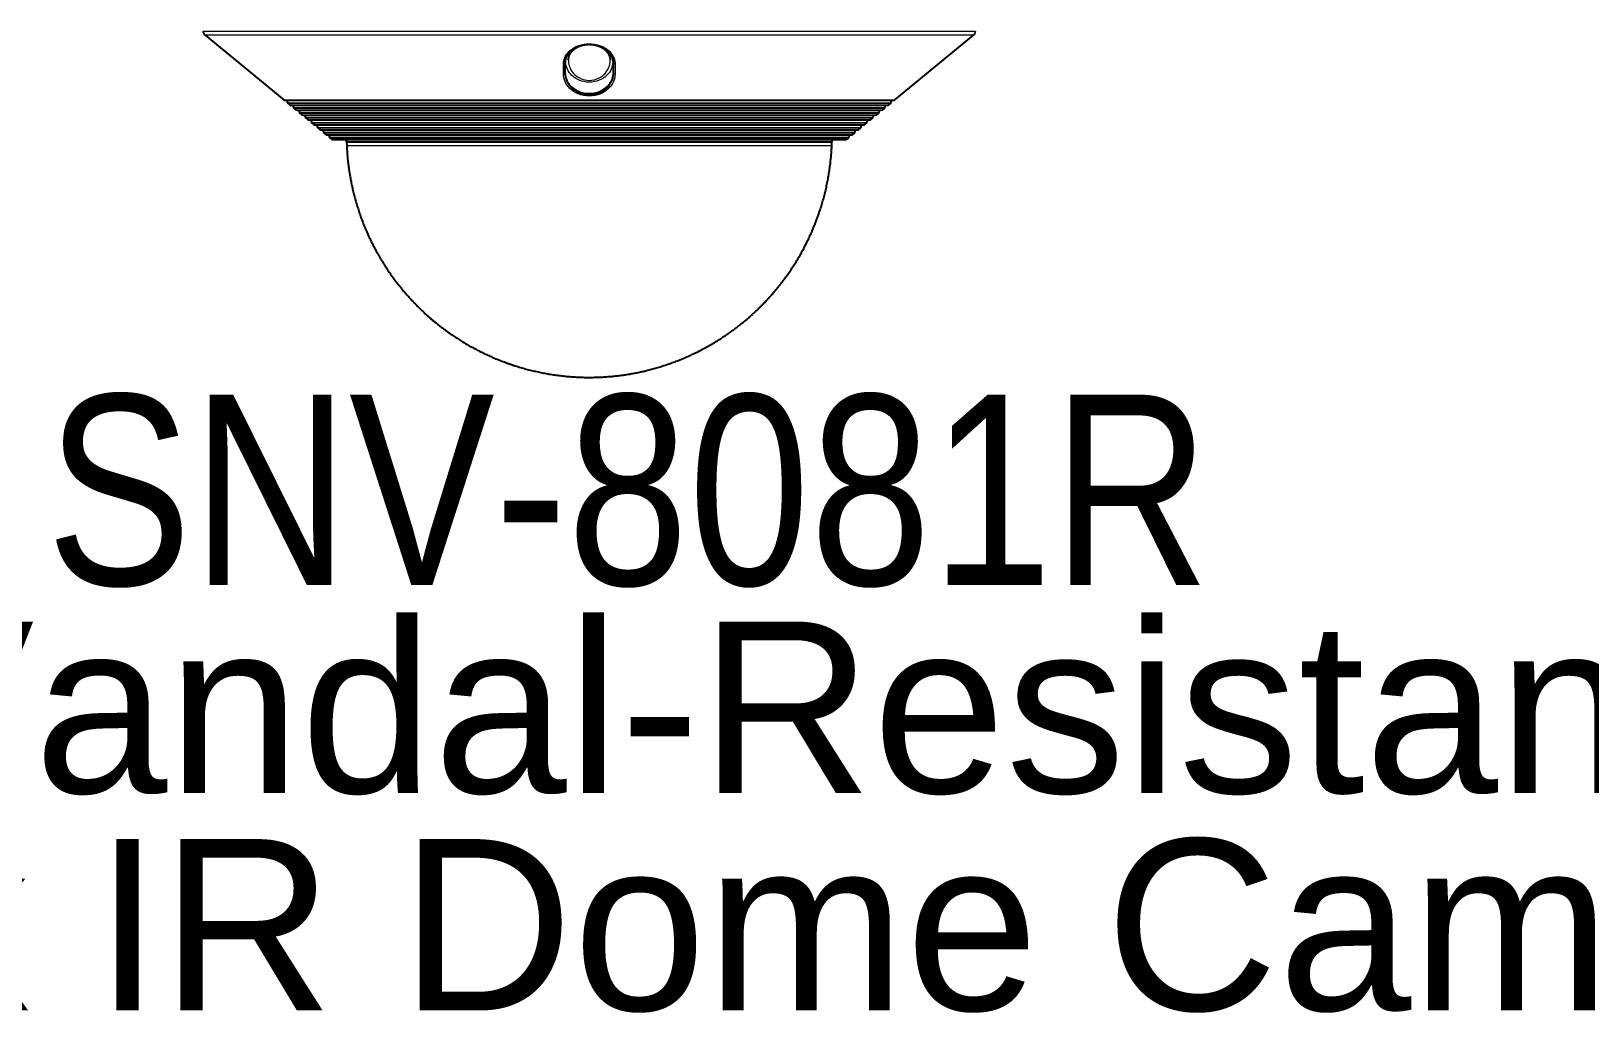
# Model space of a CAD drawing. Header units: millimetres. Extents: x 11706 to 18081, y 7308 to 12674.
# Drawn here: x 12564.5 to 12973.7, y 8780.6 to 9038.4 of the extents above; entities that cross this region are included whole.
import ezdxf
from ezdxf.enums import TextEntityAlignment as Align

# ---------------------------------------------------------------- set-up
doc = ezdxf.new("R2010")
doc.units = ezdxf.units.MM
doc.layers.get('0').update_dxf_attribs({"lineweight": 0})
doc.layers.add('COMPUTER', color=7, linetype='Continuous', lineweight=0)
doc.styles.add('ALJABR', font='sanss___.ttf')
doc.styles.get("Standard").update_dxf_attribs({"font": 'ARIALN.TTF'})

# ---------------------------------------------------------------- blocks, each defined once
blk = doc.blocks.new('A$C49F122A7')
at = {"color": 5, "linetype": 'Continuous', "lineweight": 13}
for p, q in [((-80.06, -47.19), (79.01, -47.19)), ((78.57, -48.03), (-79.62, -48.03)), ((-63.43, -61.35), (62.38, -61.35)), ((-63.34, -61.39), (62.29, -61.39)), ((-62.68, -61.92), (61.63, -61.92)), ((-62.61, -62.02), (61.56, -62.02)), ((-62.2, -62.36), (61.15, -62.36)), ((-62.11, -62.41), (61.06, -62.41)), ((-61.44, -62.94), (60.39, -62.94)), ((-61.38, -63.04), (60.32, -63.04)), ((-60.96, -63.38), (59.91, -63.38)), ((-60.87, -63.42), (59.82, -63.42)), ((-60.21, -63.96), (59.16, -63.96)), ((-60.14, -64.06), (59.09, -64.06)), ((-59.73, -64.4), (58.68, -64.4)), ((-59.64, -64.44), (58.58, -64.44)), ((-58.97, -64.97), (57.92, -64.97)), ((-58.9, -65.07), (57.85, -65.07)), ((-58.49, -65.41), (57.44, -65.41)), ((-58.4, -65.46), (57.35, -65.46)), ((-57.73, -65.99), (56.68, -65.99)), ((-57.67, -66.09), (56.62, -66.09)), ((-57.26, -66.43), (56.21, -66.43)), ((-57.16, -66.47), (56.11, -66.47)), ((-56.5, -67), (55.45, -67)), ((-56.43, -67.11), (55.38, -67.11)), ((-56.02, -67.45), (54.97, -67.45)), ((-55.93, -67.49), (54.88, -67.49)), ((-55.26, -68.02), (54.21, -68.02)), ((-55.2, -68.12), (54.15, -68.12)), ((-54.79, -68.46), (53.74, -68.46)), ((-54.69, -68.51), (53.64, -68.51)), ((-54.03, -69.04), (52.98, -69.04)), ((-53.96, -69.14), (52.91, -69.14)), ((52.61, -69.39), (-53.66, -69.39)), ((-50.47, -70.75), (49.42, -70.75))]:
    blk.add_line(p, q, dxfattribs=at)
at = {"color": 5, "linetype": 'Continuous', "lineweight": 25}
for p, q in [((-79.62, -48.03), (-63.43, -61.35)), ((62.38, -61.35), (78.57, -48.03)), ((-0.53, -57.33), (-0.53, -57.33)), ((-63.34, -61.39), (-62.79, -61.48)), ((-62.79, -61.48), (-62.68, -61.92)), ((61.74, -61.48), (-62.79, -61.48)), ((-62.61, -62.02), (-62.2, -62.36)), ((-62.11, -62.41), (-61.56, -62.5)), ((-61.56, -62.5), (-61.44, -62.94)), ((60.51, -62.5), (-61.56, -62.5)), ((-61.38, -63.04), (-60.96, -63.38)), ((-60.87, -63.42), (-60.32, -63.52)), ((-60.32, -63.52), (-60.21, -63.96)), ((59.27, -63.52), (-60.32, -63.52)), ((-60.14, -64.06), (-59.73, -64.4)), ((58.68, -64.4), (59.09, -64.06)), ((59.16, -63.96), (59.27, -63.52)), ((59.27, -63.52), (59.82, -63.42)), ((59.91, -63.38), (60.32, -63.04)), ((60.39, -62.94), (60.51, -62.5)), ((60.51, -62.5), (61.06, -62.41)), ((61.15, -62.36), (61.56, -62.02)), ((61.63, -61.92), (61.74, -61.48)), ((61.74, -61.48), (62.29, -61.39)), ((-59.64, -64.44), (-59.09, -64.53)), ((-59.09, -64.53), (-58.97, -64.97)), ((58.04, -64.53), (-59.09, -64.53)), ((-58.9, -65.07), (-58.49, -65.41)), ((-58.4, -65.46), (-57.85, -65.55)), ((-57.85, -65.55), (-57.73, -65.99)), ((56.8, -65.55), (-57.85, -65.55)), ((-57.67, -66.09), (-57.26, -66.43)), ((-57.16, -66.47), (-56.62, -66.57)), ((-56.62, -66.57), (-56.5, -67)), ((55.57, -66.57), (-56.62, -66.57)), ((-56.43, -67.11), (-56.02, -67.45)), ((54.97, -67.45), (55.38, -67.11)), ((55.45, -67), (55.57, -66.57)), ((55.57, -66.57), (56.11, -66.47)), ((56.21, -66.43), (56.62, -66.09)), ((56.68, -65.99), (56.8, -65.55)), ((56.8, -65.55), (57.35, -65.46)), ((57.44, -65.41), (57.85, -65.07)), ((57.92, -64.97), (58.04, -64.53)), ((58.04, -64.53), (58.58, -64.44)), ((-55.93, -67.49), (-55.38, -67.58)), ((-55.38, -67.58), (-55.26, -68.02)), ((54.33, -67.58), (-55.38, -67.58)), ((-55.2, -68.12), (-54.79, -68.46)), ((-54.69, -68.51), (-54.15, -68.6)), ((-54.15, -68.6), (-54.03, -69.04)), ((53.09, -68.6), (-54.15, -68.6)), ((-53.96, -69.14), (-53.66, -69.39)), ((-53.35, -69.5), (52.3, -69.5)), ((-50.73, -69.5), (-50.51, -70)), ((-50.51, -70), (-50.47, -70.75)), ((-50.51, -70), (49.46, -70)), ((49.42, -70.75), (49.46, -70)), ((49.46, -70), (49.68, -69.5)), ((52.61, -69.39), (52.91, -69.14)), ((52.98, -69.04), (53.09, -68.6)), ((53.09, -68.6), (53.64, -68.51)), ((53.74, -68.46), (54.15, -68.12)), ((54.21, -68.02), (54.33, -67.58)), ((54.33, -67.58), (54.88, -67.49))]:
    blk.add_line(p, q, dxfattribs=at)
for centre, radius, start, end in [((-78.86, -47.1), 1.2, 184.2463, 230.552), ((77.81, -47.1), 1.2, 309.448, 355.7537), ((-63.31, -61.19), 0.2, 230.552, 260.1736), ((-62.48, -61.87), 0.2, 195, 230.552), ((-62.07, -62.21), 0.2, 230.552, 260.1736), ((-61.25, -62.89), 0.2, 195, 230.552), ((-60.84, -63.23), 0.2, 230.552, 260.1736), ((-60.01, -63.9), 0.2, 195, 230.552), ((58.96, -63.9), 0.2, 309.448, 345), ((59.79, -63.23), 0.2, 279.8264, 309.448), ((60.2, -62.89), 0.2, 309.448, 345), ((61.02, -62.21), 0.2, 279.8264, 309.448), ((61.43, -61.87), 0.2, 309.448, 345), ((62.26, -61.19), 0.2, 279.8264, 309.448), ((-59.6, -64.24), 0.2, 230.552, 260.1736), ((-58.78, -64.92), 0.2, 195, 230.552), ((-58.37, -65.26), 0.2, 230.552, 260.1736), ((-57.54, -65.94), 0.2, 195, 230.552), ((-57.13, -66.27), 0.2, 230.552, 260.1736), ((-56.31, -66.95), 0.2, 195, 230.552), ((55.26, -66.95), 0.2, 309.448, 345), ((56.08, -66.27), 0.2, 279.8264, 309.448), ((56.49, -65.94), 0.2, 309.448, 345), ((57.32, -65.26), 0.2, 279.8264, 309.448), ((57.73, -64.92), 0.2, 309.448, 345), ((58.55, -64.24), 0.2, 279.8264, 309.448), ((-55.89, -67.29), 0.2, 230.552, 260.1736), ((-55.07, -67.97), 0.2, 195, 230.552), ((-54.66, -68.31), 0.2, 230.552, 260.1736), ((-53.83, -68.99), 0.2, 195, 230.552), ((-53.35, -69), 0.5, 230.552, 270), ((52.3, -69), 0.5, 270, 309.448), ((52.78, -68.99), 0.2, 309.448, 345), ((53.61, -68.31), 0.2, 279.8264, 309.448), ((54.02, -67.97), 0.2, 309.448, 345), ((54.84, -67.29), 0.2, 279.8264, 309.448)]:
    blk.add_arc(centre, radius, start, end, dxfattribs=at)
at = {"color": 5, "linetype": 'Continuous', "lineweight": 13}
for points, knots in [([(-5.81, -53.51), (-5.78, -53.35), (-5.73, -53.05), (-5.57, -52.6), (-5.31, -52.1), (-4.91, -51.55), (-4.1, -50.8), (-2.71, -50.05), (-0.52, -49.7), (1.66, -50.05), (3.05, -50.8), (3.86, -51.55), (4.31, -52.17), (4.63, -52.82), (4.72, -53.28), (4.76, -53.51)], [0, 0, 0, 0, 0.041812, 0.083576, 0.125634, 0.189062, 0.250849, 0.375902, 0.500382, 0.624683, 0.749342, 0.811144, 0.874601, 0.937469, 1, 1, 1, 1]), ([(-0.53, -57.7), (-1.26, -57.7), (-1.98, -57.54), (-3.21, -57.03), (-3.72, -56.68), (-4.94, -55.51), (-5.33, -54.57), (-5.36, -52.73), (-4.98, -51.81), (-4.13, -51.05), (-4.1, -51.02), (-4.07, -50.99)], [0, 0, 0, 0, 0.16465, 0.16465, 0.329299, 0.329299, 0.658599, 0.658599, 0.987898, 0.987898, 1, 1, 1, 1]), ([(3.01, -50.99), (3.05, -51.02), (3.08, -51.04), (3.93, -51.81), (4.31, -52.73), (4.28, -54.57), (3.9, -55.5), (2.68, -56.68), (2.16, -57.03), (0.93, -57.54), (0.21, -57.7), (-0.53, -57.7)], [0, 0, 0, 0, 0.012183, 0.012183, 0.341455, 0.341455, 0.670728, 0.670728, 0.835364, 0.835364, 1, 1, 1, 1]), ([(-5.84, -56.03), (-5.84, -55.86), (-5.84, -55.69), (-5.84, -55.34), (-5.84, -55.17), (-5.84, -54.66), (-5.84, -54.32), (-5.84, -53.98)], [0, 0, 0, 0, 0.250057, 0.250057, 0.500113, 0.500113, 1, 1, 1, 1]), ([(-5.53, -53.77), (-5.53, -53.77), (-5.53, -53.77), (-5.53, -54.11), (-5.53, -54.46), (-5.53, -54.97), (-5.53, -55.14), (-5.53, -55.48), (-5.53, -55.65), (-5.53, -55.82), (-5.53, -55.82), (-5.53, -55.82)], [0, 0, 0, 0, 0.000019, 0.000019, 0.499888, 0.499888, 0.749944, 0.749944, 0.999981, 0.999981, 1, 1, 1, 1]), ([(-4.82, -53.13), (-4.83, -53.18), (-4.83, -53.24), (-4.81, -54.19), (-4.48, -55.11), (-3.42, -56.29), (-2.96, -56.64), (-1.86, -57.16), (-1.21, -57.33), (-0.53, -57.33)], [0, 0, 0, 0, 0.02986, 0.02986, 0.515091, 0.515091, 0.757707, 0.757707, 1, 1, 1, 1]), ([(-0.53, -57.33), (0.15, -57.33), (0.81, -57.16), (1.91, -56.64), (2.37, -56.28), (3.44, -55.11), (3.76, -54.19), (3.78, -53.24), (3.77, -53.18), (3.77, -53.13)], [0, 0, 0, 0, 0.242532, 0.242532, 0.485063, 0.485063, 0.970127, 0.970127, 1, 1, 1, 1]), ([(4.48, -55.83), (4.48, -55.49), (4.48, -55.15), (4.48, -54.64), (4.48, -54.46), (4.48, -54.12), (4.48, -53.94), (4.48, -53.77), (4.48, -53.77), (4.48, -53.77)], [0, 0, 0, 0, 0.496208, 0.496208, 0.748104, 0.748104, 0.999981, 0.999981, 1, 1, 1, 1]), ([(4.79, -53.98), (4.79, -54.15), (4.79, -54.32), (4.79, -54.67), (4.79, -54.84), (4.79, -55.35), (4.79, -55.69), (4.79, -56.03)], [0, 0, 0, 0, 0.25167, 0.25167, 0.503643, 0.503643, 1, 1, 1, 1]), ([(4.79, -56.03), (4.79, -57.06), (4.36, -58.11), (3.01, -59.42), (2.44, -59.82), (1.07, -60.39), (0.28, -60.56), (-1.33, -60.56), (-2.14, -60.38), (-3.5, -59.81), (-4.07, -59.42), (-5.41, -58.11), (-5.84, -57.06), (-5.84, -56.03)], [0, 0, 0, 0, 0.25, 0.25, 0.375, 0.375, 0.5, 0.5, 0.625, 0.625, 0.75, 0.75, 1, 1, 1, 1]), ([(-5.53, -55.82), (-5.53, -56.84), (-5.14, -57.88), (-3.89, -59.19), (-3.36, -59.59), (-2.07, -60.17), (-1.3, -60.35), (0.25, -60.35), (1.01, -60.18), (2.31, -59.6), (2.84, -59.19), (3.67, -58.32), (3.97, -57.84), (4.38, -56.85), (4.48, -56.33), (4.48, -55.83)], [0, 0, 0, 0, 0.25, 0.25, 0.375, 0.375, 0.5, 0.5, 0.625, 0.625, 0.75, 0.75, 0.875, 0.875, 1, 1, 1, 1]), ([(4.48, -55.83), (4.48, -55.83), (4.48, -55.83), (4.48, -55.83), (4.48, -55.83), (4.48, -55.83)], [0, 0, 0, 0, 0.007066, 0.007066, 1, 1, 1, 1])]:
    blk.add_open_spline(points, degree=3, knots=knots, dxfattribs=at)
at = {"color": 5, "linetype": 'Continuous', "lineweight": 25}
for points, knots in [([(-5.5, -53.31), (-5.49, -53.29), (-5.49, -53.25), (-5.48, -53.17), (-5.46, -53.1), (-5.45, -53.03), (-5.43, -52.96), (-5.41, -52.89), (-5.39, -52.82), (-5.37, -52.75), (-5.34, -52.68), (-5.32, -52.61), (-5.29, -52.54), (-5.26, -52.47), (-5.23, -52.4), (-5.2, -52.33), (-5.16, -52.26), (-5.13, -52.19), (-5.09, -52.13), (-5.05, -52.06), (-5.01, -52), (-4.97, -51.93), (-4.92, -51.87), (-4.88, -51.81), (-4.83, -51.75), (-4.79, -51.69), (-4.74, -51.63), (-4.69, -51.57), (-4.64, -51.51), (-4.59, -51.46), (-4.53, -51.4), (-4.48, -51.35), (-4.42, -51.29), (-4.37, -51.24), (-4.31, -51.19), (-4.25, -51.14), (-4.19, -51.08), (-4.12, -51.03), (-4.06, -50.99), (-4, -50.94), (-3.93, -50.89), (-3.86, -50.84), (-3.8, -50.8), (-3.73, -50.76), (-3.66, -50.71), (-3.59, -50.67), (-3.52, -50.63), (-3.45, -50.59), (-3.38, -50.55), (-3.31, -50.52), (-3.24, -50.48), (-3.16, -50.45), (-3.09, -50.41), (-3.02, -50.38), (-2.94, -50.35), (-2.87, -50.32), (-2.79, -50.29), (-2.71, -50.26), (-2.63, -50.23), (-2.55, -50.21), (-2.47, -50.18), (-2.39, -50.15), (-2.31, -50.13), (-2.23, -50.11), (-2.15, -50.09), (-2.07, -50.07), (-1.98, -50.05), (-1.9, -50.03), (-1.82, -50.01), (-1.74, -49.99), (-1.66, -49.98), (-1.57, -49.97), (-1.49, -49.95), (-1.41, -49.94), (-1.33, -49.93), (-1.24, -49.92), (-1.16, -49.91), (-1.08, -49.91), (-0.99, -49.9), (-0.91, -49.9), (-0.82, -49.89), (-0.74, -49.89), (-0.65, -49.89), (-0.57, -49.88), (-0.48, -49.88), (-0.4, -49.89), (-0.31, -49.89), (-0.22, -49.89), (-0.14, -49.9), (-0.05, -49.9), (0.03, -49.91), (0.11, -49.91), (0.2, -49.92), (0.28, -49.93), (0.36, -49.94), (0.44, -49.95), (0.53, -49.97), (0.61, -49.98), (0.69, -50), (0.77, -50.01), (0.85, -50.03), (0.93, -50.05), (1.01, -50.07), (1.09, -50.09), (1.18, -50.11), (1.26, -50.13), (1.34, -50.15), (1.42, -50.18), (1.5, -50.2), (1.57, -50.23), (1.65, -50.26), (1.73, -50.29), (1.81, -50.32), (1.88, -50.35), (1.96, -50.38), (2.03, -50.41), (2.11, -50.44), (2.18, -50.48), (2.25, -50.51), (2.32, -50.55), (2.39, -50.59), (2.46, -50.62), (2.53, -50.66), (2.6, -50.7), (2.66, -50.75), (2.73, -50.79), (2.8, -50.83), (2.86, -50.88), (2.93, -50.92), (2.99, -50.97), (3.05, -51.02), (3.12, -51.07), (3.18, -51.12), (3.23, -51.17), (3.29, -51.22), (3.35, -51.27), (3.41, -51.33), (3.46, -51.38), (3.52, -51.43), (3.57, -51.49), (3.62, -51.54), (3.66, -51.6), (3.71, -51.66), (3.76, -51.71), (3.8, -51.77), (3.85, -51.84), (3.89, -51.9), (3.93, -51.96), (3.97, -52.02), (4.01, -52.09), (4.05, -52.15), (4.09, -52.22), (4.12, -52.29), (4.16, -52.35), (4.19, -52.42), (4.22, -52.49), (4.25, -52.56), (4.28, -52.63), (4.3, -52.7), (4.32, -52.77), (4.35, -52.84), (4.37, -52.91), (4.39, -52.98), (4.4, -53.05), (4.42, -53.13), (4.43, -53.2), (4.44, -53.26), (4.45, -53.3), (4.45, -53.31)], [0, 0, 0, 0, 0.006538, 0.013972, 0.021355, 0.028686, 0.035962, 0.043182, 0.050346, 0.057237, 0.064453, 0.07168, 0.07892, 0.086177, 0.093453, 0.100739, 0.107937, 0.115036, 0.122108, 0.129143, 0.13613, 0.143057, 0.149926, 0.156688, 0.163393, 0.170045, 0.176649, 0.183207, 0.189724, 0.196203, 0.202647, 0.209062, 0.215449, 0.221814, 0.22816, 0.234487, 0.240816, 0.247005, 0.253198, 0.25938, 0.265539, 0.271663, 0.277741, 0.283827, 0.289695, 0.295513, 0.301286, 0.307018, 0.312715, 0.31838, 0.324012, 0.329672, 0.335086, 0.340541, 0.346028, 0.351536, 0.357058, 0.362583, 0.368099, 0.373618, 0.379036, 0.384429, 0.3898, 0.395154, 0.400494, 0.405824, 0.411147, 0.416451, 0.421578, 0.426651, 0.431738, 0.43683, 0.441917, 0.446991, 0.452043, 0.457067, 0.462066, 0.467074, 0.472135, 0.477198, 0.482267, 0.487345, 0.492436, 0.497544, 0.502671, 0.507811, 0.512901, 0.517998, 0.523097, 0.528191, 0.533273, 0.538338, 0.543378, 0.548389, 0.553388, 0.55842, 0.563461, 0.568513, 0.573582, 0.578671, 0.583783, 0.588923, 0.594095, 0.599331, 0.604665, 0.610027, 0.615409, 0.620798, 0.626183, 0.631551, 0.636891, 0.642213, 0.647922, 0.65348, 0.65901, 0.664517, 0.670003, 0.675473, 0.680931, 0.686388, 0.692029, 0.697725, 0.703471, 0.709256, 0.715069, 0.7209, 0.726736, 0.732578, 0.738868, 0.744971, 0.751085, 0.757214, 0.763362, 0.769531, 0.775732, 0.782165, 0.788568, 0.794938, 0.801282, 0.807604, 0.813908, 0.820201, 0.826572, 0.833157, 0.839787, 0.846458, 0.853168, 0.859912, 0.866692, 0.873637, 0.88064, 0.887665, 0.894714, 0.901789, 0.908894, 0.91603, 0.923201, 0.930409, 0.937656, 0.944944, 0.952276, 0.959641, 0.966712, 0.973929, 0.981177, 0.988452, 0.995749, 1, 1, 1, 1]), ([(-4.82, -53.13), (-4.82, -53.13), (-4.82, -53.1), (-4.82, -53.05), (-4.81, -52.98), (-4.81, -52.92), (-4.8, -52.85), (-4.79, -52.78), (-4.78, -52.71), (-4.76, -52.64), (-4.75, -52.57), (-4.73, -52.51), (-4.71, -52.44), (-4.69, -52.37), (-4.67, -52.31), (-4.64, -52.24), (-4.62, -52.18), (-4.59, -52.11), (-4.56, -52.05), (-4.53, -51.99), (-4.5, -51.93), (-4.46, -51.87), (-4.43, -51.81), (-4.39, -51.75), (-4.36, -51.69), (-4.32, -51.63), (-4.28, -51.57), (-4.24, -51.52), (-4.19, -51.46), (-4.15, -51.41), (-4.1, -51.36), (-4.06, -51.3), (-4.01, -51.25), (-3.96, -51.2), (-3.91, -51.15), (-3.85, -51.1), (-3.8, -51.05), (-3.75, -51), (-3.69, -50.96), (-3.64, -50.91), (-3.58, -50.86), (-3.52, -50.82), (-3.46, -50.78), (-3.4, -50.74), (-3.34, -50.69), (-3.28, -50.65), (-3.22, -50.62), (-3.15, -50.58), (-3.09, -50.54), (-3.02, -50.51), (-2.96, -50.47), (-2.89, -50.44), (-2.82, -50.4), (-2.76, -50.37), (-2.69, -50.34), (-2.62, -50.31), (-2.55, -50.28), (-2.48, -50.25), (-2.41, -50.23), (-2.34, -50.2), (-2.26, -50.18), (-2.19, -50.15), (-2.12, -50.13), (-2.04, -50.11), (-1.97, -50.09), (-1.9, -50.07), (-1.82, -50.05), (-1.75, -50.03), (-1.67, -50.02), (-1.6, -50), (-1.52, -49.99), (-1.45, -49.98), (-1.37, -49.96), (-1.29, -49.95), (-1.22, -49.94), (-1.14, -49.93), (-1.06, -49.93), (-0.99, -49.92), (-0.91, -49.91), (-0.83, -49.91), (-0.75, -49.91), (-0.68, -49.9), (-0.6, -49.9), (-0.52, -49.9), (-0.45, -49.9), (-0.37, -49.9), (-0.29, -49.91), (-0.21, -49.91), (-0.14, -49.91), (-0.06, -49.92), (0.02, -49.93), (0.09, -49.93), (0.17, -49.94), (0.25, -49.95), (0.32, -49.96), (0.4, -49.98), (0.47, -49.99), (0.55, -50), (0.62, -50.02), (0.7, -50.03), (0.77, -50.05), (0.84, -50.07), (0.92, -50.09), (0.99, -50.11), (1.06, -50.13), (1.14, -50.15), (1.21, -50.18), (1.28, -50.2), (1.35, -50.23), (1.42, -50.25), (1.49, -50.28), (1.56, -50.31), (1.63, -50.34), (1.7, -50.37), (1.76, -50.4), (1.83, -50.43), (1.89, -50.46), (1.96, -50.5), (2.02, -50.53), (2.09, -50.57), (2.15, -50.61), (2.21, -50.64), (2.27, -50.68), (2.33, -50.72), (2.39, -50.77), (2.45, -50.81), (2.51, -50.85), (2.57, -50.89), (2.62, -50.94), (2.68, -50.98), (2.73, -51.03), (2.78, -51.08), (2.83, -51.13), (2.88, -51.18), (2.93, -51.23), (2.98, -51.28), (3.03, -51.33), (3.07, -51.38), (3.12, -51.43), (3.16, -51.49), (3.2, -51.54), (3.24, -51.6), (3.28, -51.66), (3.32, -51.71), (3.36, -51.77), (3.39, -51.83), (3.43, -51.89), (3.46, -51.95), (3.49, -52.01), (3.52, -52.08), (3.55, -52.14), (3.58, -52.2), (3.6, -52.27), (3.62, -52.33), (3.65, -52.4), (3.67, -52.46), (3.68, -52.53), (3.7, -52.6), (3.72, -52.66), (3.73, -52.73), (3.74, -52.8), (3.75, -52.87), (3.76, -52.94), (3.77, -53.01), (3.77, -53.07), (3.77, -53.11), (3.77, -53.13)], [0, 0, 0, 0, 0.000285, 0.008126, 0.015968, 0.0238, 0.031613, 0.039396, 0.047142, 0.05486, 0.062186, 0.069942, 0.077634, 0.085262, 0.092827, 0.100328, 0.107768, 0.115148, 0.122469, 0.129735, 0.136948, 0.144111, 0.151228, 0.158304, 0.165342, 0.172346, 0.179314, 0.18575, 0.192547, 0.199307, 0.206026, 0.212698, 0.21932, 0.22589, 0.232403, 0.238857, 0.245256, 0.251531, 0.257839, 0.264086, 0.270273, 0.276404, 0.28248, 0.288505, 0.294481, 0.30041, 0.306297, 0.312054, 0.31789, 0.323658, 0.329364, 0.335014, 0.340613, 0.346166, 0.351679, 0.357156, 0.362603, 0.368026, 0.373423, 0.378793, 0.384094, 0.389397, 0.394679, 0.399927, 0.405131, 0.410245, 0.415385, 0.420496, 0.425583, 0.43065, 0.435702, 0.440747, 0.445773, 0.450778, 0.455767, 0.460744, 0.465714, 0.470673, 0.475583, 0.480508, 0.485438, 0.490362, 0.495268, 0.500153, 0.505041, 0.509948, 0.514856, 0.519767, 0.524687, 0.529617, 0.534528, 0.539467, 0.54444, 0.549431, 0.554425, 0.559401, 0.564354, 0.569406, 0.574444, 0.579492, 0.584553, 0.589633, 0.594737, 0.599867, 0.60503, 0.61023, 0.615472, 0.62076, 0.626099, 0.631452, 0.636798, 0.642169, 0.647569, 0.653003, 0.658474, 0.663988, 0.669548, 0.675159, 0.680826, 0.686552, 0.692339, 0.69805, 0.703937, 0.709854, 0.715786, 0.721711, 0.727635, 0.733671, 0.73976, 0.745908, 0.752121, 0.758408, 0.764753, 0.771102, 0.777502, 0.783958, 0.790474, 0.797056, 0.803708, 0.810436, 0.817245, 0.824124, 0.830857, 0.837776, 0.84475, 0.851779, 0.858863, 0.866, 0.873191, 0.880431, 0.887725, 0.895118, 0.902504, 0.909935, 0.917415, 0.924945, 0.932527, 0.94016, 0.947844, 0.955404, 0.963124, 0.970881, 0.978669, 0.986476, 0.994294, 1, 1, 1, 1]), ([(-5.51, -53.44), (-5.51, -53.47), (-5.52, -53.57), (-5.52, -53.67), (-5.53, -53.75)], [0, 0, 0, 0, 0.263212, 1, 1, 1, 1]), ([(4.47, -53.75), (4.47, -53.67), (4.47, -53.57), (4.46, -53.47), (4.46, -53.44)], [0, 0, 0, 0, 0.735417, 1, 1, 1, 1]), ([(-5.53, -55.8), (-5.52, -55.96), (-5.51, -56.28), (-5.4, -56.76), (-5.2, -57.32), (-4.86, -57.94), (-4.13, -58.8), (-3.05, -59.55), (-1.67, -59.98), (-0.53, -60.1), (0.6, -59.99), (1.99, -59.55), (3.07, -58.81), (3.8, -57.94), (4.18, -57.25), (4.43, -56.53), (4.46, -56.05), (4.47, -55.81)], [0, 0, 0, 0, 0.042305, 0.083874, 0.125057, 0.188962, 0.250122, 0.374893, 0.438591, 0.500003, 0.561652, 0.625582, 0.750219, 0.811378, 0.875289, 0.937018, 1, 1, 1, 1]), ([(-50.47, -70.75), (-50.47, -70.93), (-50.45, -71.29), (-50.41, -71.84), (-50.38, -72.38), (-50.33, -72.93), (-50.28, -73.49), (-50.22, -74.04), (-50.16, -74.58), (-50.09, -75.1), (-50.02, -75.62), (-49.94, -76.13), (-49.86, -76.64), (-49.77, -77.15), (-49.68, -77.67), (-49.58, -78.19), (-49.47, -78.7), (-49.36, -79.22), (-49.25, -79.74), (-49.13, -80.25), (-49, -80.76), (-48.87, -81.26), (-48.74, -81.75), (-48.6, -82.24), (-48.46, -82.73), (-48.31, -83.22), (-48.15, -83.73), (-47.98, -84.25), (-47.81, -84.77), (-47.63, -85.28), (-47.44, -85.8), (-47.25, -86.3), (-47.06, -86.8), (-46.86, -87.28), (-46.67, -87.76), (-46.46, -88.25), (-46.25, -88.73), (-46.04, -89.21), (-45.82, -89.68), (-45.59, -90.16), (-45.36, -90.64), (-45.12, -91.11), (-44.88, -91.57), (-44.64, -92.03), (-44.39, -92.49), (-44.13, -92.96), (-43.86, -93.44), (-43.57, -93.94), (-43.28, -94.42), (-42.98, -94.91), (-42.68, -95.39), (-42.38, -95.86), (-42.07, -96.32), (-41.77, -96.76), (-41.46, -97.21), (-41.15, -97.65), (-40.83, -98.09), (-40.51, -98.52), (-40.18, -98.95), (-39.85, -99.38), (-39.51, -99.81), (-39.17, -100.23), (-38.83, -100.64), (-38.48, -101.05), (-38.13, -101.45), (-37.78, -101.85), (-37.41, -102.26), (-37.04, -102.66), (-36.67, -103.05), (-36.29, -103.44), (-35.91, -103.83), (-35.52, -104.21), (-35.14, -104.58), (-34.75, -104.95), (-34.36, -105.32), (-33.95, -105.68), (-33.55, -106.05), (-33.13, -106.41), (-32.72, -106.76), (-32.3, -107.11), (-31.87, -107.45), (-31.44, -107.8), (-30.99, -108.15), (-30.53, -108.5), (-30.07, -108.84), (-29.6, -109.18), (-29.13, -109.51), (-28.67, -109.83), (-28.21, -110.14), (-27.76, -110.43), (-27.3, -110.73), (-26.85, -111.01), (-26.39, -111.29), (-25.92, -111.57), (-25.46, -111.84), (-24.99, -112.11), (-24.52, -112.37), (-24.05, -112.62), (-23.59, -112.87), (-23.12, -113.1), (-22.65, -113.34), (-22.18, -113.57), (-21.7, -113.8), (-21.22, -114.02), (-20.73, -114.23), (-20.25, -114.45), (-19.77, -114.65), (-19.28, -114.85), (-18.81, -115.04), (-18.32, -115.23), (-17.81, -115.42), (-17.27, -115.61), (-16.69, -115.81), (-16.12, -116.01), (-15.54, -116.19), (-14.96, -116.37), (-14.4, -116.54), (-13.83, -116.7), (-13.28, -116.85), (-12.73, -116.99), (-12.18, -117.12), (-11.63, -117.25), (-11.08, -117.38), (-10.52, -117.49), (-9.97, -117.6), (-9.4, -117.71), (-8.82, -117.81), (-8.25, -117.9), (-7.68, -117.99), (-7.1, -118.07), (-6.53, -118.14), (-5.96, -118.2), (-5.4, -118.26), (-4.83, -118.32), (-4.27, -118.36), (-3.7, -118.4), (-3.15, -118.43), (-2.61, -118.46), (-2.09, -118.48), (-1.57, -118.49), (-1.05, -118.5), (-0.7, -118.5), (-0.53, -118.5)], [0, 0, 0, 0, 0.007142, 0.014314, 0.021518, 0.028751, 0.036015, 0.043308, 0.050632, 0.05737, 0.064133, 0.070921, 0.077732, 0.084567, 0.091426, 0.098307, 0.105212, 0.112139, 0.119089, 0.12606, 0.133054, 0.139668, 0.1463, 0.152951, 0.159621, 0.166309, 0.173421, 0.180553, 0.187704, 0.194875, 0.202064, 0.209271, 0.216083, 0.222911, 0.229754, 0.236611, 0.243484, 0.250371, 0.257272, 0.264186, 0.271114, 0.278054, 0.284883, 0.291724, 0.298576, 0.30544, 0.312863, 0.320299, 0.327747, 0.335205, 0.342675, 0.350155, 0.357216, 0.364286, 0.371363, 0.378448, 0.38554, 0.392639, 0.399745, 0.406856, 0.413973, 0.421094, 0.428094, 0.435097, 0.442104, 0.449114, 0.456255, 0.463398, 0.470544, 0.477691, 0.48484, 0.491861, 0.498884, 0.505906, 0.512928, 0.520093, 0.527256, 0.534418, 0.541578, 0.548735, 0.555889, 0.56304, 0.570604, 0.578163, 0.585717, 0.593265, 0.600807, 0.608342, 0.61544, 0.622531, 0.629615, 0.636692, 0.64376, 0.650821, 0.657872, 0.664914, 0.671947, 0.67897, 0.685857, 0.692734, 0.6996, 0.706455, 0.713424, 0.72038, 0.727323, 0.734254, 0.741171, 0.747952, 0.75472, 0.761473, 0.768213, 0.776217, 0.784201, 0.792163, 0.800104, 0.808022, 0.815917, 0.823432, 0.830925, 0.838396, 0.845845, 0.85327, 0.860673, 0.868052, 0.875407, 0.883087, 0.890739, 0.898364, 0.905962, 0.913531, 0.921072, 0.928584, 0.936067, 0.943521, 0.950944, 0.958338, 0.965702, 0.972617, 0.979504, 0.986364, 0.993196, 1, 1, 1, 1]), ([(-0.53, -118.5), (-0.34, -118.5), (0.02, -118.5), (0.57, -118.49), (1.12, -118.47), (1.67, -118.45), (2.22, -118.43), (2.78, -118.39), (3.32, -118.35), (3.85, -118.31), (4.36, -118.26), (4.88, -118.21), (5.39, -118.15), (5.91, -118.09), (6.43, -118.02), (6.95, -117.94), (7.47, -117.86), (7.99, -117.77), (8.51, -117.68), (9.03, -117.58), (9.55, -117.48), (10.05, -117.37), (10.54, -117.26), (11.04, -117.15), (11.53, -117.02), (12.04, -116.9), (12.55, -116.76), (13.08, -116.62), (13.6, -116.46), (14.13, -116.31), (14.65, -116.14), (15.16, -115.98), (15.66, -115.81), (16.16, -115.64), (16.65, -115.46), (17.14, -115.28), (17.63, -115.09), (18.12, -114.9), (18.6, -114.7), (19.09, -114.49), (19.57, -114.28), (20.06, -114.07), (20.53, -113.85), (21, -113.63), (21.48, -113.4), (21.96, -113.16), (22.45, -112.91), (22.95, -112.65), (23.45, -112.38), (23.95, -112.1), (24.44, -111.82), (24.93, -111.54), (25.4, -111.26), (25.86, -110.97), (26.32, -110.69), (26.77, -110.39), (27.22, -110.1), (27.67, -109.79), (28.12, -109.48), (28.56, -109.17), (29, -108.85), (29.43, -108.53), (29.86, -108.21), (30.29, -107.88), (30.7, -107.55), (31.12, -107.21), (31.54, -106.87), (31.96, -106.51), (32.37, -106.16), (32.78, -105.8), (33.18, -105.43), (33.58, -105.07), (33.97, -104.7), (34.35, -104.33), (34.74, -103.95), (35.12, -103.56), (35.5, -103.17), (35.88, -102.78), (36.25, -102.38), (36.62, -101.97), (36.98, -101.57), (37.35, -101.15), (37.71, -100.72), (38.08, -100.27), (38.45, -99.83), (38.8, -99.38), (39.16, -98.92), (39.5, -98.47), (39.83, -98.03), (40.14, -97.59), (40.46, -97.15), (40.76, -96.7), (41.06, -96.26), (41.36, -95.81), (41.65, -95.35), (41.94, -94.9), (42.22, -94.44), (42.49, -93.99), (42.76, -93.53), (43.02, -93.07), (43.28, -92.62), (43.53, -92.15), (43.77, -91.69), (44.02, -91.22), (44.26, -90.74), (44.49, -90.27), (44.71, -89.79), (44.93, -89.32), (45.15, -88.85), (45.35, -88.38), (45.57, -87.88), (45.79, -87.34), (46.02, -86.78), (46.23, -86.21), (46.45, -85.64), (46.65, -85.07), (46.84, -84.51), (47.03, -83.96), (47.2, -83.42), (47.37, -82.87), (47.53, -82.33), (47.68, -81.78), (47.83, -81.23), (47.97, -80.69), (48.1, -80.14), (48.23, -79.57), (48.36, -79), (48.48, -78.43), (48.59, -77.87), (48.7, -77.3), (48.79, -76.73), (48.88, -76.17), (48.97, -75.6), (49.05, -75.04), (49.12, -74.48), (49.18, -73.91), (49.24, -73.37), (49.29, -72.83), (49.33, -72.31), (49.37, -71.78), (49.4, -71.26), (49.42, -70.92), (49.42, -70.75)], [0, 0, 0, 0, 0.007142, 0.014314, 0.021518, 0.028751, 0.036015, 0.043309, 0.050632, 0.057371, 0.064134, 0.070922, 0.077733, 0.084568, 0.091427, 0.098308, 0.105213, 0.11214, 0.11909, 0.126062, 0.133056, 0.139669, 0.146302, 0.152953, 0.159623, 0.16631, 0.173423, 0.180555, 0.187707, 0.194877, 0.202066, 0.209274, 0.216086, 0.222913, 0.229756, 0.236614, 0.243486, 0.250373, 0.257274, 0.264189, 0.271116, 0.278057, 0.284886, 0.291727, 0.298579, 0.305443, 0.312866, 0.320302, 0.32775, 0.335209, 0.342678, 0.350158, 0.357219, 0.364289, 0.371366, 0.378452, 0.385544, 0.392643, 0.399748, 0.406859, 0.413976, 0.421098, 0.428097, 0.4351, 0.442107, 0.449118, 0.456259, 0.463402, 0.470547, 0.477695, 0.484843, 0.491865, 0.498887, 0.50591, 0.512932, 0.520096, 0.52726, 0.534421, 0.541581, 0.548738, 0.555893, 0.563044, 0.570607, 0.578166, 0.58572, 0.593268, 0.60081, 0.608345, 0.615443, 0.622535, 0.629619, 0.636695, 0.643764, 0.650824, 0.657875, 0.664917, 0.67195, 0.678973, 0.68586, 0.692737, 0.699603, 0.706458, 0.713426, 0.720382, 0.727326, 0.734257, 0.741174, 0.747955, 0.754722, 0.761476, 0.768215, 0.77622, 0.784203, 0.792166, 0.800106, 0.808024, 0.815919, 0.823434, 0.830927, 0.838398, 0.845846, 0.853272, 0.860674, 0.868053, 0.875409, 0.883088, 0.89074, 0.898365, 0.905963, 0.913532, 0.921073, 0.928585, 0.936068, 0.943521, 0.950945, 0.958339, 0.965702, 0.972617, 0.979504, 0.986364, 0.993196, 1, 1, 1, 1])]:
    blk.add_open_spline(points, degree=3, knots=knots, dxfattribs=at)
at = {"color": 5, "linetype": 'Continuous', "lineweight": 13}
for points, degree in [([(-5.84, -53.98), (-5.84, -53.82), (-5.83, -53.66), (-5.81, -53.51)], 3), ([(-5.53, -53.77), (-5.54, -53.89), (-5.69, -53.98), (-5.84, -53.98)], 3), ([(-5.5, -53.3), (-5.5, -53.42), (-5.65, -53.52), (-5.81, -53.51)], 3), ([(-5.51, -53.47), (-5.52, -53.57), (-5.53, -53.67), (-5.53, -53.77)], 3), ([(-5.53, -53.77), (-5.53, -53.75)], 1), ([(4.45, -53.3), (4.45, -53.42), (4.6, -53.52), (4.76, -53.51)], 3), ([(4.48, -53.77), (4.48, -53.67), (4.47, -53.57), (4.46, -53.47)], 3), ([(4.48, -53.77), (4.47, -53.75)], 1), ([(4.79, -53.98), (4.64, -53.98), (4.49, -53.89), (4.48, -53.77)], 3), ([(4.76, -53.51), (4.78, -53.66), (4.79, -53.82), (4.79, -53.98)], 3), ([(-5.84, -56.03), (-5.69, -56.03), (-5.54, -55.94), (-5.53, -55.82)], 3), ([(-5.53, -55.82), (-5.53, -55.8)], 1), ([(4.48, -55.83), (4.47, -55.8)], 1), ([(4.79, -56.03), (4.64, -56.04), (4.49, -55.94), (4.48, -55.83)], 3)]:
    blk.add_open_spline(points, degree=degree, dxfattribs=at)
at = {"color": 5, "linetype": 'Continuous', "lineweight": 25}
for points, degree in [([(-5.53, -53.75), (-5.53, -54.43), (-5.53, -55.11), (-5.53, -55.8)], 3), ([(-5.5, -53.36), (-5.51, -53.4), (-5.51, -53.43), (-5.51, -53.47)], 3), ([(-5.5, -53.37), (-5.5, -53.31)], 1), ([(4.45, -53.31), (4.45, -53.34), (4.45, -53.37)], 2), ([(4.46, -53.47), (4.46, -53.43), (4.46, -53.39), (4.45, -53.36)], 3), ([(4.47, -55.8), (4.48, -55.11), (4.48, -54.43), (4.47, -53.75)], 3)]:
    blk.add_open_spline(points, degree=degree, dxfattribs=at)

msp = doc.modelspace()

# ---------------------------------------------------------------- block references
at = {"layer": 'COMPUTER', "xscale": 1.275, "yscale": 1.275, "zscale": 1.275}
msp.add_blockref('A$C49F122A7', (12711.7, 9098.52), dxfattribs=at)

# ---------------------------------------------------------------- texts
at = {"color": 6}
msp.add_text('SNV-8081R ', height=50, dxfattribs=at).set_placement((12729.17, 8892.88), align=Align.CENTER)
at = {"style": 'ALJABR'}
for s, p in [('5M Vandal-Resistant', (12710.3, 8838.31)), ('Network IR Dome Camera ', (12710.3, 8781.2))]:
    msp.add_text(s, height=45, dxfattribs=at).set_placement(p, align=Align.CENTER)

doc.saveas('drawing.dxf')
